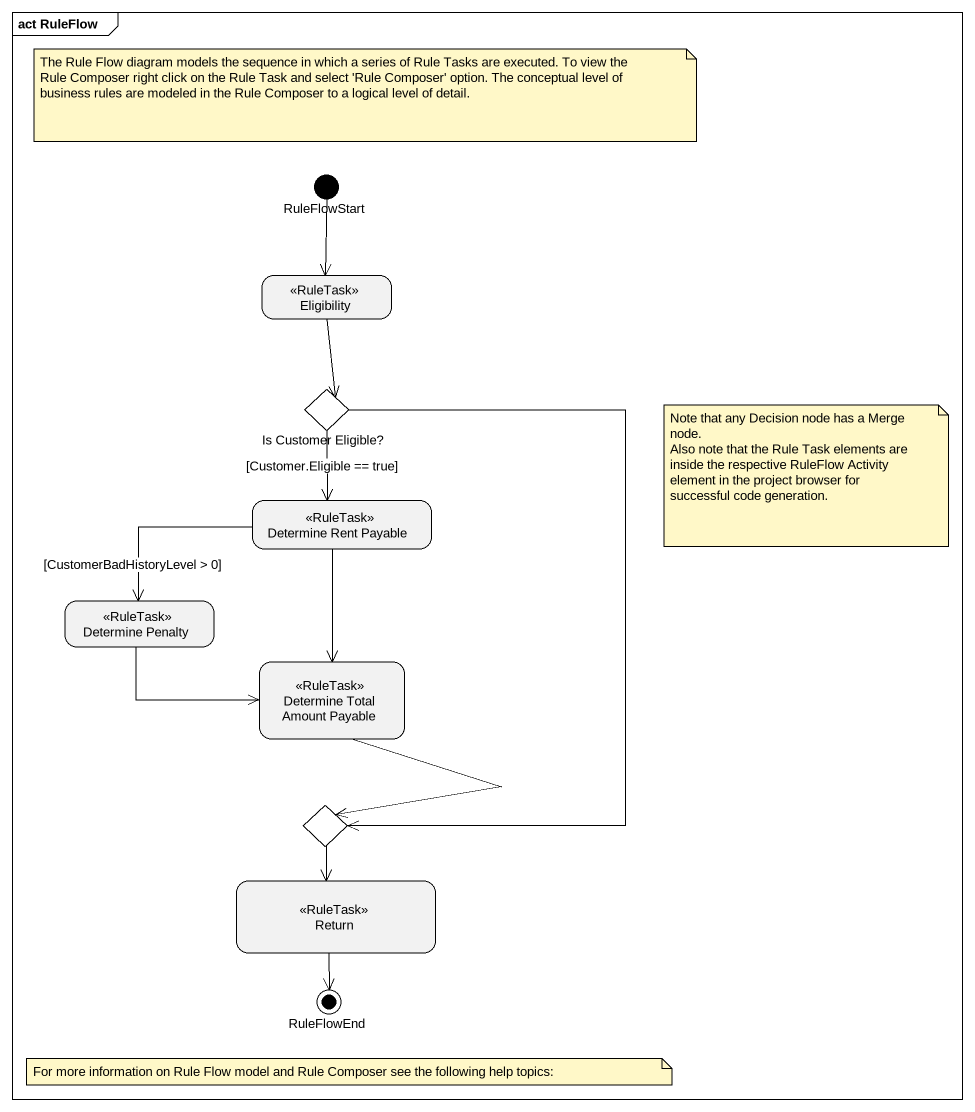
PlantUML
@startuml
mainframe act RuleFlow
hide empty description
state RuleFlowStart <<start>>
state Eligibility <<RuleTask>>
state "Is Customer Eligible?" as Is_Customer_Eligible <<choice>>
state "Determine Rent Payable" as Determine_Rent_Payable <<RuleTask>>
state "Determine Penalty" as Determine_Penalty <<RuleTask>>
state "Determine Total Amount Payable" as Determine_Total_Amount <<RuleTask>>
state choice1 <<choice>>
state "Return" as Return_ <<RuleTask>>
state RuleFlowEnd <<end>>
RuleFlowStart --> Eligibility
Eligibility --> Is_Customer_Eligible
Is_Customer_Eligible --> Determine_Rent_Payable : [Customer.Eligible == true]
Is_Customer_Eligible --> choice1
Determine_Rent_Payable -left-> Determine_Penalty : [CustomerBadHistoryLevel > 0]
Determine_Rent_Payable --> Determine_Total_Amount
Determine_Penalty -right-> Determine_Total_Amount
Determine_Total_Amount --> choice1
choice1 --> Return_
Return_ --> RuleFlowEnd
note as N1
  The Rule Flow diagram models the sequence in which a series of Rule Tasks are executed. To view the Rule Composer right click on the Rule Task and select 'Rule Composer' option. The conceptual level of business rules are modeled in the Rule Composer to a logical level of detail.
end note
note as N2
  Note that any Decision node has a Merge node.
  Also note that the Rule Task elements are inside the respective RuleFlow Activity element in the project browser for successful code generation.
end note
note as N3
  For more information on Rule Flow model and Rule Composer see the following help topics:
end note
@enduml
